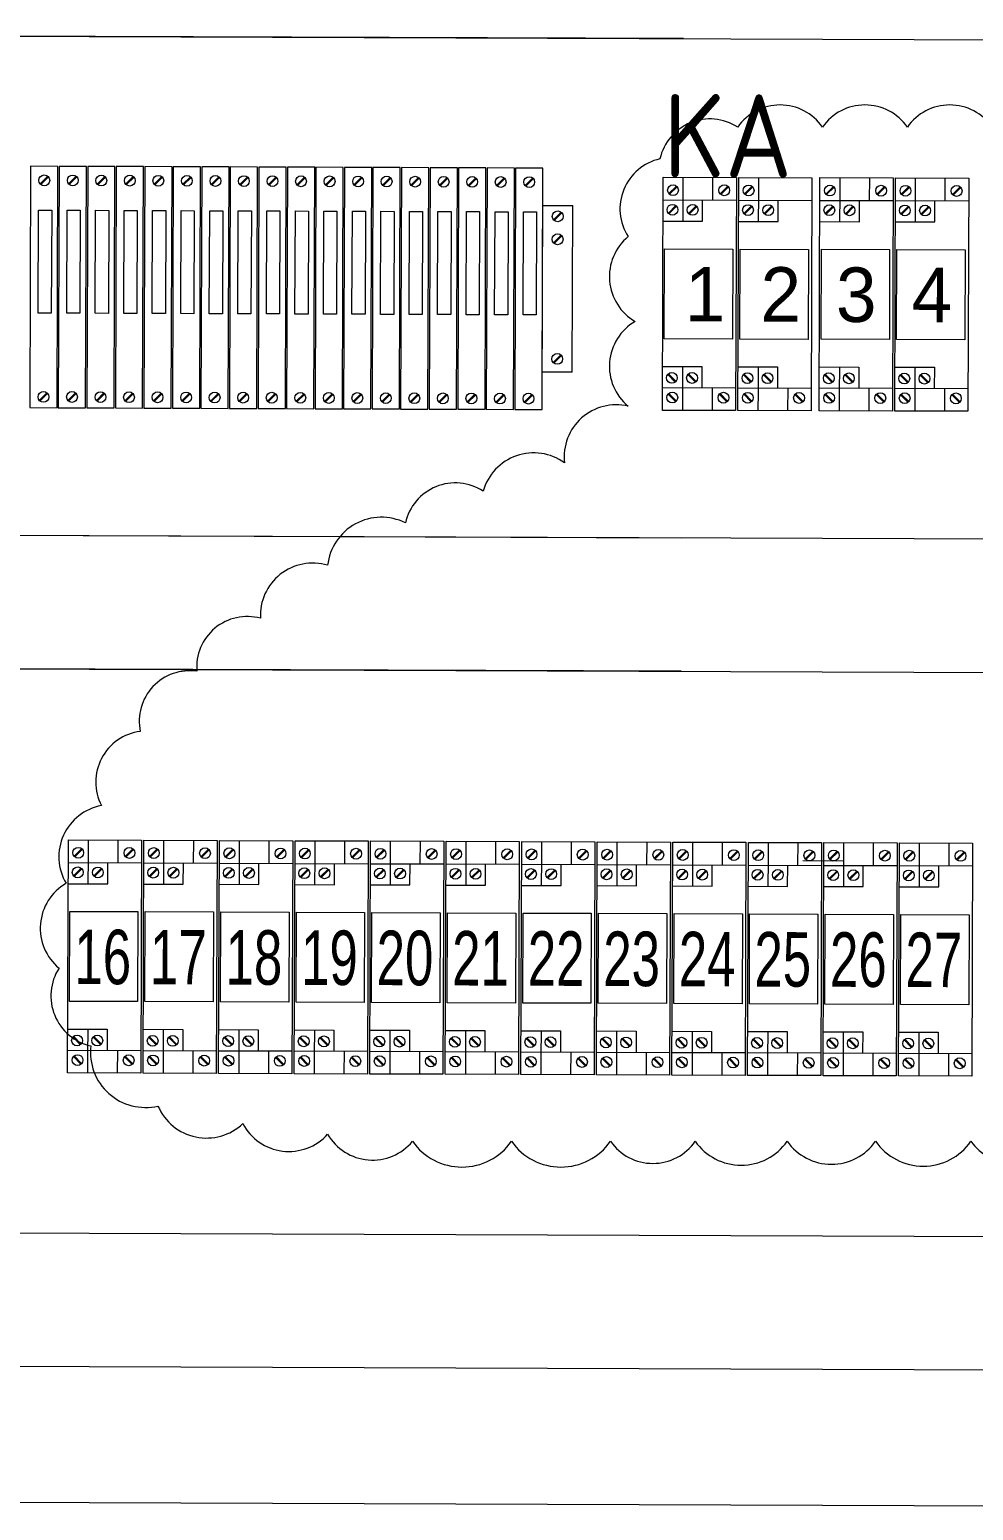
# Model space of a CAD drawing. Header units: millimetres. Extents: x 32721 to 103787, y 57624 to 127312.
# Drawn here: x 38092.8 to 38236.2, y 65146.8 to 65371.6 of the extents above; entities that cross this region are included whole.
import ezdxf

# ---------------------------------------------------------------- set-up
doc = ezdxf.new("R2010")
doc.units = ezdxf.units.MM
doc.header["$LTSCALE"] = 10
doc.layers.add('1轮廓实线层', color=7, linetype='Continuous', lineweight=18)
doc.layers.add('6文字层', color=3, linetype='Continuous', lineweight=18)
doc.styles.get("Standard").update_dxf_attribs({"font": 'isocp.shx', "width": 0.707, "bigfont": 'hztxt.shx'})
doc.styles.add('样式 1', font='SIMYOU.TTF', dxfattribs={"width": 0.75})

msp = doc.modelspace()

# ---------------------------------------------------------------- linework, layer by layer
at = {"layer": '1轮廓实线层'}
for p, q in [((38192.15, 65370.2), (37816.41, 65371.55)), ((37816.41, 65371.55), (38394.82, 65369.46)), ((38191.87, 65294.38), (37816.13, 65295.74)), ((38394.54, 65293.65), (37816.13, 65295.74)), ((38191.8, 65274.17), (37816.06, 65275.52)), ((37816.06, 65275.52), (38394.47, 65273.44)), ((38394.16, 65187.75), (37815.75, 65189.84)), ((38413.8, 65167.47), (37795.97, 65169.7)), ((37771.24, 65149.2), (38438.38, 65146.79))]:
    msp.add_line(p, q, dxfattribs=at)
at = {"layer": '1轮廓实线层', "lineweight": 13}
for p, q in [((38093, 65350.81), (38092.87, 65314.17)), ((38097.15, 65350.79), (38093, 65350.81)), ((38097.02, 65314.15), (38097.15, 65350.79)), ((38097.33, 65350.79), (38097.2, 65314.15)), ((38101.48, 65350.78), (38097.33, 65350.79)), ((38101.35, 65314.14), (38101.48, 65350.78)), ((38101.67, 65350.78), (38101.53, 65314.14)), ((38105.81, 65350.76), (38101.67, 65350.78)), ((38105.68, 65314.12), (38105.81, 65350.76)), ((38106, 65350.76), (38105.87, 65314.12)), ((38110.14, 65350.75), (38106, 65350.76)), ((38110.01, 65314.11), (38110.14, 65350.75)), ((38110.33, 65350.75), (38110.2, 65314.11)), ((38114.47, 65350.73), (38110.33, 65350.75)), ((38114.34, 65314.09), (38114.47, 65350.73)), ((38114.66, 65350.73), (38114.53, 65314.09)), ((38118.81, 65350.72), (38114.66, 65350.73)), ((38118.67, 65314.07), (38118.81, 65350.72)), ((38118.99, 65350.72), (38118.86, 65314.07)), ((38123.14, 65350.7), (38118.99, 65350.72)), ((38123, 65314.06), (38123.14, 65350.7)), ((38123.32, 65350.7), (38123.19, 65314.06)), ((38127.47, 65350.69), (38123.32, 65350.7)), ((38127.34, 65314.04), (38127.47, 65350.69)), ((38127.67, 65350.68), (38127.54, 65314.04)), ((38131.81, 65350.67), (38127.67, 65350.68)), ((38131.68, 65314.03), (38131.81, 65350.67)), ((38132, 65350.67), (38131.87, 65314.03)), ((38136.14, 65350.65), (38132, 65350.67)), ((38136.01, 65314.01), (38136.14, 65350.65)), ((38136.33, 65350.65), (38136.2, 65314.01)), ((38140.48, 65350.64), (38136.33, 65350.65)), ((38140.34, 65314), (38140.48, 65350.64)), ((38140.66, 65350.64), (38140.53, 65314)), ((38144.81, 65350.62), (38140.66, 65350.64)), ((38144.67, 65313.98), (38144.81, 65350.62)), ((38144.99, 65350.62), (38144.86, 65313.98)), ((38149.14, 65350.61), (38144.99, 65350.62)), ((38149.01, 65313.97), (38149.14, 65350.61)), ((38149.33, 65350.61), (38149.19, 65313.96)), ((38153.47, 65350.59), (38149.33, 65350.61)), ((38153.34, 65313.95), (38153.47, 65350.59)), ((38153.66, 65350.59), (38153.53, 65313.95)), ((38157.8, 65350.58), (38153.66, 65350.59)), ((38157.67, 65313.93), (38157.8, 65350.58)), ((38157.99, 65350.58), (38157.86, 65313.93)), ((38162.13, 65350.56), (38157.99, 65350.58)), ((38162, 65313.92), (38162.13, 65350.56)), ((38162.32, 65350.56), (38162.19, 65313.92)), ((38166.46, 65350.54), (38162.32, 65350.56)), ((38166.33, 65313.9), (38166.46, 65350.54)), ((38166.65, 65350.54), (38166.52, 65313.9)), ((38170.8, 65350.53), (38166.65, 65350.54)), ((38170.66, 65313.89), (38170.8, 65350.53)), ((38094.43, 65348.15), (38095.6, 65349.3)), ((38094.54, 65348.04), (38095.7, 65349.2)), ((38098.77, 65348.13), (38099.93, 65349.29)), ((38098.87, 65348.03), (38100.03, 65349.19)), ((38103.1, 65348.11), (38104.26, 65349.27)), ((38103.2, 65348.01), (38104.36, 65349.17)), ((38107.43, 65348.1), (38108.59, 65349.26)), ((38107.53, 65348), (38108.7, 65349.15)), ((38111.76, 65348.08), (38112.93, 65349.24)), ((38111.86, 65347.98), (38113.03, 65349.14)), ((38116.09, 65348.07), (38117.26, 65349.22)), ((38116.19, 65347.97), (38117.36, 65349.12)), ((38120.42, 65348.05), (38121.59, 65349.21)), ((38120.53, 65347.95), (38121.69, 65349.11)), ((38124.76, 65348.04), (38125.92, 65349.19)), ((38124.86, 65347.93), (38126.02, 65349.09)), ((38129.1, 65348.02), (38130.26, 65349.18)), ((38129.2, 65347.92), (38130.37, 65349.08)), ((38133.43, 65348), (38134.6, 65349.16)), ((38133.53, 65347.9), (38134.7, 65349.06)), ((38137.76, 65347.99), (38138.93, 65349.15)), ((38137.86, 65347.89), (38139.03, 65349.04)), ((38142.09, 65347.97), (38143.26, 65349.13)), ((38142.2, 65347.87), (38143.36, 65349.03)), ((38146.43, 65347.96), (38147.59, 65349.12)), ((38146.53, 65347.86), (38147.69, 65349.01)), ((38150.76, 65347.94), (38151.92, 65349.1)), ((38150.86, 65347.84), (38152.02, 65349)), ((38155.09, 65347.93), (38156.25, 65349.08)), ((38155.19, 65347.82), (38156.36, 65348.98)), ((38159.42, 65347.91), (38160.59, 65349.07)), ((38159.52, 65347.81), (38160.69, 65348.97)), ((38163.75, 65347.9), (38164.92, 65349.05)), ((38163.85, 65347.79), (38165.02, 65348.95)), ((38168.08, 65347.88), (38169.25, 65349.04)), ((38168.18, 65347.78), (38169.35, 65348.93)), ((38188.93, 65313.76), (38189.05, 65349.14)), ((38189.05, 65349.14), (38200.17, 65349.1)), ((38189.92, 65346.66), (38191.09, 65347.81)), ((38190.02, 65346.55), (38191.19, 65347.71)), ((38192.09, 65346.26), (38192.1, 65349.13)), ((38196.6, 65345.66), (38196.61, 65349.11)), ((38197.69, 65346.63), (38198.86, 65347.79)), ((38197.8, 65346.53), (38198.96, 65347.68)), ((38200.17, 65349.1), (38200.05, 65313.72)), ((38200.4, 65313.72), (38200.53, 65349.1)), ((38200.53, 65349.1), (38211.65, 65349.06)), ((38201.39, 65346.62), (38202.56, 65347.77)), ((38201.5, 65346.51), (38202.66, 65347.67)), ((38203.57, 65346.21), (38203.58, 65349.09)), ((38211.65, 65349.06), (38211.52, 65313.68)), ((38212.74, 65313.7), (38212.87, 65349.08)), ((38212.87, 65349.08), (38223.99, 65349.04)), ((38213.74, 65346.6), (38214.91, 65347.76)), ((38213.84, 65346.5), (38215.01, 65347.65)), ((38215.91, 65346.2), (38215.92, 65349.07)), ((38220.41, 65345.6), (38220.43, 65349.06)), ((38221.51, 65346.57), (38222.68, 65347.73)), ((38221.61, 65346.47), (38222.78, 65347.63)), ((38223.99, 65349.04), (38223.86, 65313.66)), ((38224.22, 65313.66), (38224.35, 65349.04)), ((38224.35, 65349.04), (38235.46, 65349)), ((38225.21, 65346.56), (38226.38, 65347.72)), ((38225.31, 65346.46), (38226.48, 65347.61)), ((38227.38, 65346.16), (38227.39, 65349.03)), ((38231.89, 65345.56), (38231.9, 65349.01)), ((38232.99, 65346.53), (38234.15, 65347.69)), ((38233.09, 65346.43), (38234.25, 65347.58)), ((38235.46, 65349), (38235.34, 65313.62)), ((38189.04, 65345.69), (38200.16, 65345.65)), ((38192.08, 65342.47), (38192.09, 65346.26)), ((38195.03, 65342.46), (38195.04, 65345.66)), ((38200.51, 65345.64), (38211.63, 65345.6)), ((38203.55, 65342.43), (38203.57, 65346.21)), ((38206.5, 65342.42), (38206.52, 65345.62)), ((38212.86, 65345.63), (38223.98, 65345.59)), ((38215.9, 65342.41), (38215.91, 65346.2)), ((38218.85, 65342.4), (38218.86, 65345.61)), ((38224.33, 65345.59), (38235.45, 65345.55)), ((38227.37, 65342.37), (38227.38, 65346.16)), ((38230.32, 65342.36), (38230.33, 65345.56)), ((38170.68, 65319.57), (38170.78, 65344.84)), ((38170.78, 65344.84), (38175.32, 65344.83)), ((38172.41, 65342.68), (38173.58, 65343.84)), ((38172.51, 65342.58), (38173.68, 65343.74)), ((38175.23, 65319.56), (38175.32, 65344.83)), ((38189.84, 65343.67), (38191, 65344.83)), ((38189.94, 65343.57), (38191.1, 65344.73)), ((38192.9, 65343.66), (38194.07, 65344.82)), ((38193, 65343.56), (38194.17, 65344.72)), ((38201.31, 65343.63), (38202.47, 65344.79)), ((38201.41, 65343.53), (38202.58, 65344.69)), ((38204.37, 65343.62), (38205.54, 65344.78)), ((38204.47, 65343.52), (38205.64, 65344.68)), ((38213.65, 65343.62), (38214.82, 65344.77)), ((38213.76, 65343.51), (38214.92, 65344.67)), ((38216.72, 65343.61), (38217.88, 65344.76)), ((38216.82, 65343.5), (38217.98, 65344.66)), ((38225.13, 65343.58), (38226.29, 65344.73)), ((38225.23, 65343.47), (38226.39, 65344.63)), ((38228.19, 65343.56), (38229.36, 65344.72)), ((38228.29, 65343.46), (38229.46, 65344.62)), ((38189.03, 65342.48), (38195.03, 65342.46)), ((38200.5, 65342.44), (38206.5, 65342.42)), ((38212.85, 65342.42), (38218.85, 65342.4)), ((38224.32, 65342.38), (38230.32, 65342.36)), ((38172.4, 65339.21), (38173.56, 65340.36)), ((38172.5, 65339.1), (38173.67, 65340.26)), ((38172.33, 65321.04), (38173.5, 65322.2)), ((38172.43, 65320.94), (38173.6, 65322.09)), ((38188.95, 65320.42), (38194.95, 65320.4)), ((38192, 65320.41), (38191.99, 65316.63)), ((38194.95, 65320.4), (38194.94, 65317.19)), ((38200.42, 65320.38), (38206.42, 65320.36)), ((38203.47, 65320.37), (38203.46, 65316.58)), ((38206.42, 65320.36), (38206.41, 65317.15)), ((38212.77, 65320.37), (38218.77, 65320.34)), ((38215.82, 65320.35), (38215.8, 65316.57)), ((38218.77, 65320.34), (38218.76, 65317.14)), ((38224.24, 65320.32), (38230.24, 65320.3)), ((38227.29, 65320.31), (38227.28, 65316.53)), ((38230.24, 65320.3), (38230.23, 65317.1)), ((38175.23, 65319.56), (38170.68, 65319.57)), ((38189.75, 65319.22), (38190.9, 65318.06)), ((38189.85, 65319.32), (38191.01, 65318.16)), ((38192.81, 65319.21), (38193.97, 65318.05)), ((38192.91, 65319.31), (38194.07, 65318.15)), ((38201.22, 65319.18), (38202.38, 65318.01)), ((38201.32, 65319.28), (38202.48, 65318.12)), ((38204.28, 65319.17), (38205.44, 65318)), ((38204.39, 65319.27), (38205.54, 65318.11)), ((38213.57, 65319.16), (38214.72, 65318)), ((38213.67, 65319.27), (38214.83, 65318.1)), ((38216.63, 65319.15), (38217.79, 65317.99)), ((38216.73, 65319.25), (38217.89, 65318.09)), ((38225.04, 65319.12), (38226.2, 65317.96)), ((38225.14, 65319.22), (38226.3, 65318.06)), ((38228.1, 65319.11), (38229.26, 65317.95)), ((38228.2, 65319.21), (38229.36, 65318.05)), ((38094.32, 65315.27), (38095.48, 65316.43)), ((38094.42, 65315.17), (38095.58, 65316.33)), ((38098.65, 65315.26), (38099.81, 65316.41)), ((38098.75, 65315.16), (38099.91, 65316.31)), ((38102.98, 65315.24), (38104.14, 65316.4)), ((38103.08, 65315.14), (38104.25, 65316.3)), ((38107.31, 65315.23), (38108.48, 65316.38)), ((38107.41, 65315.12), (38108.58, 65316.28)), ((38111.64, 65315.21), (38112.81, 65316.37)), ((38111.74, 65315.11), (38112.91, 65316.27)), ((38115.97, 65315.2), (38117.14, 65316.35)), ((38116.08, 65315.09), (38117.24, 65316.25)), ((38120.31, 65315.18), (38121.47, 65316.34)), ((38120.41, 65315.08), (38121.57, 65316.23)), ((38124.64, 65315.16), (38125.8, 65316.32)), ((38124.74, 65315.06), (38125.9, 65316.22)), ((38128.98, 65315.15), (38130.15, 65316.31)), ((38129.08, 65315.05), (38130.25, 65316.2)), ((38133.31, 65315.13), (38134.48, 65316.29)), ((38133.41, 65315.03), (38134.58, 65316.19)), ((38137.64, 65315.12), (38138.81, 65316.27)), ((38137.74, 65315.01), (38138.91, 65316.17)), ((38141.97, 65315.1), (38143.14, 65316.26)), ((38142.08, 65315), (38143.24, 65316.16)), ((38146.31, 65315.09), (38147.47, 65316.24)), ((38146.41, 65314.98), (38147.57, 65316.14)), ((38150.64, 65315.07), (38151.8, 65316.23)), ((38150.74, 65314.97), (38151.91, 65316.13)), ((38154.97, 65315.05), (38156.14, 65316.21)), ((38155.07, 65314.95), (38156.24, 65316.11)), ((38159.3, 65315.04), (38160.47, 65316.2)), ((38159.4, 65314.94), (38160.57, 65316.09)), ((38163.63, 65315.02), (38164.8, 65316.18)), ((38163.73, 65314.92), (38164.9, 65316.08)), ((38167.96, 65315.01), (38169.13, 65316.16)), ((38168.07, 65314.91), (38169.23, 65316.06)), ((38188.94, 65317.22), (38200.06, 65317.18)), ((38189.81, 65316.24), (38190.97, 65315.07)), ((38189.91, 65316.34), (38191.07, 65315.17)), ((38191.99, 65316.63), (38191.98, 65313.75)), ((38196.49, 65317.19), (38196.48, 65313.73)), ((38197.58, 65316.21), (38198.74, 65315.05)), ((38197.69, 65316.31), (38198.84, 65315.15)), ((38200.41, 65317.18), (38211.53, 65317.14)), ((38201.28, 65316.2), (38202.44, 65315.03)), ((38201.39, 65316.3), (38202.54, 65315.13)), ((38203.46, 65316.58), (38203.45, 65313.71)), ((38207.97, 65317.15), (38207.95, 65313.69)), ((38209.06, 65316.17), (38210.22, 65315)), ((38209.16, 65316.27), (38210.32, 65315.11)), ((38212.76, 65317.16), (38223.88, 65317.12)), ((38213.63, 65316.18), (38214.79, 65315.02)), ((38213.73, 65316.28), (38214.89, 65315.12)), ((38215.8, 65316.57), (38215.79, 65313.69)), ((38220.31, 65317.13), (38220.3, 65313.68)), ((38221.4, 65316.15), (38222.56, 65314.99)), ((38221.51, 65316.25), (38222.66, 65315.09)), ((38224.23, 65317.12), (38235.35, 65317.08)), ((38225.1, 65316.14), (38226.26, 65314.97)), ((38225.2, 65316.24), (38226.36, 65315.08)), ((38227.28, 65316.53), (38227.27, 65313.65)), ((38231.78, 65317.09), (38231.77, 65313.64)), ((38232.88, 65316.11), (38234.03, 65314.95)), ((38232.98, 65316.21), (38234.14, 65315.05)), ((38092.87, 65314.17), (38097.02, 65314.15)), ((38097.2, 65314.15), (38101.35, 65314.14)), ((38101.53, 65314.14), (38105.68, 65314.12)), ((38105.87, 65314.12), (38110.01, 65314.11)), ((38110.2, 65314.11), (38114.34, 65314.09)), ((38114.53, 65314.09), (38118.67, 65314.07)), ((38118.86, 65314.07), (38123, 65314.06)), ((38123.19, 65314.06), (38127.34, 65314.04)), ((38127.54, 65314.04), (38131.68, 65314.03)), ((38131.87, 65314.03), (38136.01, 65314.01)), ((38136.2, 65314.01), (38140.34, 65314)), ((38140.53, 65314), (38144.67, 65313.98)), ((38144.86, 65313.98), (38149.01, 65313.97)), ((38149.19, 65313.96), (38153.34, 65313.95)), ((38153.53, 65313.95), (38157.67, 65313.93)), ((38157.86, 65313.93), (38162, 65313.92)), ((38162.19, 65313.92), (38166.33, 65313.9)), ((38166.52, 65313.9), (38170.66, 65313.89)), ((38200.05, 65313.72), (38188.93, 65313.76)), ((38211.52, 65313.68), (38200.4, 65313.72)), ((38223.86, 65313.66), (38212.74, 65313.7)), ((38235.34, 65313.62), (38224.22, 65313.66)), ((38098.6, 65213.19), (38098.73, 65248.57)), ((38098.73, 65248.57), (38109.85, 65248.53)), ((38101.77, 65245.68), (38101.78, 65248.56)), ((38106.27, 65245.09), (38106.28, 65248.54)), ((38109.85, 65248.53), (38109.72, 65213.15)), ((38110.08, 65213.15), (38110.2, 65248.53)), ((38110.2, 65248.53), (38121.32, 65248.49)), ((38113.24, 65245.64), (38113.25, 65248.51)), ((38117.75, 65245.04), (38117.76, 65248.5)), ((38121.32, 65248.49), (38121.19, 65213.11)), ((38121.55, 65213.11), (38121.68, 65248.48)), ((38121.68, 65248.48), (38132.8, 65248.44)), ((38124.72, 65245.6), (38124.73, 65248.47)), ((38129.22, 65245), (38129.23, 65248.46)), ((38132.8, 65248.44), (38132.67, 65213.07)), ((38133.02, 65213.06), (38133.15, 65248.44)), ((38133.15, 65248.44), (38144.27, 65248.4)), ((38136.19, 65245.56), (38136.2, 65248.43)), ((38140.69, 65244.96), (38140.7, 65248.42)), ((38144.27, 65248.4), (38144.14, 65213.02)), ((38144.49, 65213.02), (38144.62, 65248.4)), ((38144.62, 65248.4), (38155.74, 65248.36)), ((38147.66, 65245.52), (38147.67, 65248.39)), ((38152.16, 65244.92), (38152.18, 65248.37)), ((38155.74, 65248.36), (38155.61, 65212.98)), ((38155.97, 65212.98), (38156.1, 65248.36)), ((38156.1, 65248.36), (38167.21, 65248.32)), ((38159.13, 65245.47), (38159.14, 65248.35)), ((38163.64, 65244.88), (38163.65, 65248.33)), ((38167.21, 65248.32), (38167.09, 65212.94)), ((38167.44, 65212.94), (38167.57, 65248.32)), ((38167.57, 65248.32), (38178.69, 65248.28)), ((38170.61, 65245.43), (38170.62, 65248.31)), ((38099.6, 65246.08), (38100.76, 65247.24)), ((38099.7, 65245.98), (38100.86, 65247.14)), ((38107.37, 65246.06), (38108.54, 65247.21)), ((38107.47, 65245.95), (38108.64, 65247.11)), ((38111.07, 65246.04), (38112.24, 65247.2)), ((38111.17, 65245.94), (38112.34, 65247.1)), ((38118.84, 65246.01), (38120.01, 65247.17)), ((38118.95, 65245.91), (38120.11, 65247.07)), ((38122.54, 65246), (38123.71, 65247.16)), ((38122.64, 65245.9), (38123.81, 65247.06)), ((38130.32, 65245.97), (38131.48, 65247.13)), ((38130.42, 65245.87), (38131.58, 65247.03)), ((38134.02, 65245.96), (38135.18, 65247.12)), ((38134.12, 65245.86), (38135.28, 65247.01)), ((38141.79, 65245.93), (38142.96, 65247.09)), ((38141.89, 65245.83), (38143.06, 65246.99)), ((38145.49, 65245.92), (38146.66, 65247.08)), ((38145.59, 65245.82), (38146.76, 65246.97)), ((38153.26, 65245.89), (38154.43, 65247.05)), ((38153.36, 65245.79), (38154.53, 65246.95)), ((38156.96, 65245.88), (38158.13, 65247.03)), ((38157.06, 65245.77), (38158.23, 65246.93)), ((38164.74, 65245.85), (38165.9, 65247.01)), ((38164.84, 65245.75), (38166, 65246.9)), ((38168.44, 65245.84), (38169.6, 65246.99)), ((38168.54, 65245.73), (38169.7, 65246.89)), ((38175.11, 65244.84), (38175.12, 65248.29)), ((38176.21, 65245.81), (38177.37, 65246.96)), ((38176.31, 65245.7), (38177.48, 65246.86)), ((38178.69, 65248.28), (38178.56, 65212.9)), ((38178.91, 65212.9), (38179.04, 65248.28)), ((38179.04, 65248.28), (38190.16, 65248.24)), ((38179.91, 65245.79), (38181.07, 65246.95)), ((38180.01, 65245.69), (38181.18, 65246.85)), ((38182.08, 65245.39), (38182.09, 65248.27)), ((38186.58, 65244.8), (38186.6, 65248.25)), ((38187.68, 65245.77), (38188.85, 65246.92)), ((38187.78, 65245.66), (38188.95, 65246.82)), ((38190.16, 65248.24), (38190.03, 65212.86)), ((38190.39, 65212.86), (38190.51, 65248.24)), ((38190.51, 65248.24), (38201.63, 65248.2)), ((38191.38, 65245.75), (38192.55, 65246.91)), ((38191.48, 65245.65), (38192.65, 65246.81)), ((38193.55, 65245.35), (38193.56, 65248.22)), ((38198.06, 65244.75), (38198.07, 65248.21)), ((38199.16, 65245.72), (38200.32, 65246.88)), ((38199.26, 65245.62), (38200.42, 65246.78)), ((38201.63, 65248.2), (38201.51, 65212.82)), ((38201.86, 65212.82), (38201.99, 65248.19)), ((38201.99, 65248.19), (38213.11, 65248.15)), ((38202.85, 65245.71), (38204.02, 65246.87)), ((38202.96, 65245.61), (38204.12, 65246.77)), ((38205.03, 65245.31), (38205.04, 65248.18)), ((38209.53, 65244.71), (38209.54, 65248.17)), ((38210.63, 65245.68), (38211.79, 65246.84)), ((38210.73, 65245.58), (38211.9, 65246.74)), ((38213.11, 65248.15), (38212.98, 65212.78)), ((38213.33, 65212.77), (38213.46, 65248.15)), ((38213.46, 65248.15), (38224.58, 65248.11)), ((38214.33, 65245.67), (38215.49, 65246.83)), ((38214.43, 65245.57), (38215.59, 65246.72)), ((38216.5, 65245.27), (38216.51, 65248.14)), ((38221, 65244.67), (38221.02, 65248.13)), ((38222.1, 65245.64), (38223.27, 65246.8)), ((38222.2, 65245.54), (38223.37, 65246.7)), ((38224.58, 65248.11), (38224.45, 65212.73)), ((38224.81, 65212.73), (38224.93, 65248.11)), ((38224.93, 65248.11), (38236.05, 65248.07)), ((38225.8, 65245.63), (38226.97, 65246.79)), ((38225.9, 65245.53), (38227.07, 65246.68)), ((38227.97, 65245.23), (38227.98, 65248.1)), ((38232.48, 65244.63), (38232.49, 65248.08)), ((38233.57, 65245.6), (38234.74, 65246.76)), ((38233.68, 65245.5), (38234.84, 65246.66)), ((38236.05, 65248.07), (38235.92, 65212.69)), ((38098.72, 65245.11), (38109.84, 65245.07)), ((38099.51, 65243.1), (38100.68, 65244.26)), ((38099.61, 65243), (38100.78, 65244.16)), ((38101.76, 65241.89), (38101.77, 65245.68)), ((38102.58, 65243.09), (38103.74, 65244.25)), ((38102.68, 65242.99), (38103.84, 65244.15)), ((38104.71, 65241.88), (38104.72, 65245.09)), ((38110.19, 65245.07), (38121.31, 65245.03)), ((38110.99, 65243.06), (38112.15, 65244.22)), ((38111.09, 65242.96), (38112.25, 65244.12)), ((38113.23, 65241.85), (38113.24, 65245.64)), ((38114.05, 65243.05), (38115.21, 65244.21)), ((38114.15, 65242.95), (38115.32, 65244.1)), ((38116.18, 65241.84), (38116.19, 65245.05)), ((38121.66, 65245.03), (38132.78, 65244.99)), ((38122.46, 65243.02), (38123.62, 65244.18)), ((38122.56, 65242.92), (38123.73, 65244.07)), ((38124.7, 65241.81), (38124.72, 65245.6)), ((38125.52, 65243.01), (38126.69, 65244.16)), ((38125.62, 65242.91), (38126.79, 65244.06)), ((38127.65, 65241.8), (38127.66, 65245.01)), ((38133.14, 65244.99), (38144.26, 65244.95)), ((38133.93, 65242.98), (38135.1, 65244.13)), ((38134.03, 65242.87), (38135.2, 65244.03)), ((38136.17, 65241.77), (38136.19, 65245.56)), ((38136.99, 65242.97), (38138.16, 65244.12)), ((38137.1, 65242.86), (38138.26, 65244.02)), ((38139.13, 65241.76), (38139.14, 65244.97)), ((38144.61, 65244.95), (38155.73, 65244.91)), ((38145.4, 65242.94), (38146.57, 65244.09)), ((38145.51, 65242.83), (38146.67, 65243.99)), ((38147.65, 65241.73), (38147.66, 65245.52)), ((38148.47, 65242.92), (38149.63, 65244.08)), ((38148.57, 65242.82), (38149.73, 65243.98)), ((38150.6, 65241.72), (38150.61, 65244.93)), ((38156.08, 65244.91), (38167.2, 65244.87)), ((38156.88, 65242.89), (38158.04, 65244.05)), ((38156.98, 65242.79), (38158.14, 65243.95)), ((38159.12, 65241.69), (38159.13, 65245.47)), ((38159.94, 65242.88), (38161.11, 65244.04)), ((38160.04, 65242.78), (38161.21, 65243.94)), ((38162.07, 65241.68), (38162.08, 65244.88)), ((38167.56, 65244.86), (38178.68, 65244.82)), ((38168.35, 65242.85), (38169.52, 65244.01)), ((38168.45, 65242.75), (38169.62, 65243.91)), ((38170.59, 65241.65), (38170.61, 65245.43)), ((38171.41, 65242.84), (38172.58, 65244)), ((38171.52, 65242.74), (38172.68, 65243.9)), ((38173.55, 65241.64), (38173.56, 65244.84)), ((38179.03, 65244.82), (38190.15, 65244.78)), ((38179.82, 65242.81), (38180.99, 65243.97)), ((38179.92, 65242.71), (38181.09, 65243.87)), ((38182.07, 65241.6), (38182.08, 65245.39)), ((38182.89, 65242.8), (38184.05, 65243.96)), ((38182.99, 65242.7), (38184.15, 65243.86)), ((38185.02, 65241.59), (38185.03, 65244.8)), ((38190.5, 65244.78), (38201.62, 65244.74)), ((38191.3, 65242.77), (38192.46, 65243.93)), ((38191.4, 65242.67), (38192.56, 65243.83)), ((38193.54, 65241.56), (38193.55, 65245.35)), ((38194.36, 65242.76), (38195.53, 65243.92)), ((38194.46, 65242.66), (38195.63, 65243.81)), ((38196.49, 65241.55), (38196.5, 65244.76)), ((38201.98, 65244.74), (38213.09, 65244.7)), ((38202.77, 65242.73), (38203.94, 65243.89)), ((38205.01, 65241.52), (38205.03, 65245.31)), ((38205.83, 65242.72), (38207, 65243.87)), ((38207.96, 65241.51), (38207.98, 65244.72)), ((38214.82, 65245.35), (38210.27, 65245.36)), ((38215.44, 65245.35), (38210.9, 65245.36)), ((38216.48, 65245.34), (38211.93, 65245.36)), ((38213.45, 65244.7), (38224.57, 65244.66)), ((38214.24, 65242.69), (38215.41, 65243.84)), ((38216.49, 65241.48), (38216.5, 65245.27)), ((38217.31, 65242.68), (38218.47, 65243.83)), ((38219.44, 65241.47), (38219.45, 65244.68)), ((38224.92, 65244.66), (38236.04, 65244.62)), ((38225.72, 65242.65), (38226.88, 65243.8)), ((38227.96, 65241.44), (38227.97, 65245.23)), ((38230.91, 65241.43), (38230.92, 65244.64)), ((38098.71, 65241.91), (38104.71, 65241.88)), ((38110.18, 65241.86), (38116.18, 65241.84)), ((38121.65, 65241.82), (38127.65, 65241.8)), ((38133.13, 65241.78), (38139.13, 65241.76)), ((38144.6, 65241.74), (38150.6, 65241.72)), ((38156.07, 65241.7), (38162.07, 65241.68)), ((38167.54, 65241.66), (38173.55, 65241.64)), ((38179.02, 65241.62), (38185.02, 65241.59)), ((38190.49, 65241.57), (38196.49, 65241.55)), ((38202.87, 65242.63), (38204.04, 65243.78)), ((38205.93, 65242.62), (38207.1, 65243.77)), ((38214.34, 65242.59), (38215.51, 65243.74)), ((38217.41, 65242.57), (38218.57, 65243.73)), ((38225.82, 65242.54), (38226.98, 65243.7)), ((38228.78, 65242.63), (38229.94, 65243.79)), ((38228.88, 65242.53), (38230.05, 65243.69)), ((38201.96, 65241.53), (38207.96, 65241.51)), ((38213.44, 65241.49), (38219.44, 65241.47)), ((38224.91, 65241.45), (38230.91, 65241.43)), ((38098.63, 65219.85), (38104.63, 65219.83)), ((38101.68, 65219.84), (38101.66, 65216.05)), ((38104.63, 65219.83), (38104.62, 65216.62)), ((38110.1, 65219.81), (38116.1, 65219.79)), ((38113.15, 65219.8), (38113.14, 65216.01)), ((38116.1, 65219.79), (38116.09, 65216.58)), ((38121.57, 65219.77), (38127.57, 65219.75)), ((38124.62, 65219.76), (38124.61, 65215.97)), ((38127.57, 65219.75), (38127.56, 65216.54)), ((38133.05, 65219.73), (38139.05, 65219.7)), ((38136.1, 65219.72), (38136.08, 65215.93)), ((38139.05, 65219.7), (38139.04, 65216.5)), ((38144.52, 65219.68), (38150.52, 65219.66)), ((38147.57, 65219.67), (38147.55, 65215.89)), ((38150.52, 65219.66), (38150.51, 65216.46)), ((38155.99, 65219.64), (38161.99, 65219.62)), ((38159.04, 65219.63), (38159.03, 65215.84)), ((38161.99, 65219.62), (38161.98, 65216.41)), ((38167.46, 65219.6), (38173.47, 65219.58)), ((38170.51, 65219.59), (38170.5, 65215.8)), ((38173.47, 65219.58), (38173.45, 65216.37)), ((38178.94, 65219.56), (38184.94, 65219.54)), ((38181.99, 65219.55), (38181.97, 65215.76)), ((38184.94, 65219.54), (38184.93, 65216.33)), ((38190.41, 65219.52), (38196.41, 65219.5)), ((38193.46, 65219.51), (38193.45, 65215.72)), ((38196.41, 65219.5), (38196.4, 65216.29)), ((38201.88, 65219.48), (38207.88, 65219.46)), ((38204.93, 65219.47), (38204.92, 65215.68)), ((38207.88, 65219.46), (38207.87, 65216.25)), ((38213.36, 65219.44), (38219.36, 65219.41)), ((38216.41, 65219.43), (38216.39, 65215.64)), ((38219.36, 65219.41), (38219.35, 65216.21)), ((38224.83, 65219.39), (38230.83, 65219.37)), ((38227.88, 65219.38), (38227.87, 65215.6)), ((38230.83, 65219.37), (38230.82, 65216.17)), ((38099.42, 65218.65), (38100.58, 65217.48)), ((38099.53, 65218.75), (38100.68, 65217.58)), ((38102.49, 65218.64), (38103.64, 65217.47)), ((38102.59, 65218.74), (38103.75, 65217.57)), ((38110.9, 65218.61), (38112.05, 65217.44)), ((38111, 65218.71), (38112.16, 65217.54)), ((38113.96, 65218.6), (38115.12, 65217.43)), ((38114.06, 65218.7), (38115.22, 65217.53)), ((38122.37, 65218.57), (38123.53, 65217.4)), ((38122.47, 65218.67), (38123.63, 65217.5)), ((38125.43, 65218.55), (38126.59, 65217.39)), ((38125.54, 65218.66), (38126.69, 65217.49)), ((38133.84, 65218.52), (38135, 65217.36)), ((38133.95, 65218.63), (38135.1, 65217.46)), ((38136.91, 65218.51), (38138.06, 65217.35)), ((38137.01, 65218.61), (38138.17, 65217.45)), ((38145.32, 65218.48), (38146.47, 65217.32)), ((38145.42, 65218.58), (38146.58, 65217.42)), ((38148.38, 65218.47), (38149.54, 65217.31)), ((38148.48, 65218.57), (38149.64, 65217.41)), ((38156.79, 65218.44), (38157.95, 65217.28)), ((38156.89, 65218.54), (38158.05, 65217.38)), ((38159.85, 65218.43), (38161.01, 65217.26)), ((38159.95, 65218.53), (38161.11, 65217.37)), ((38168.26, 65218.4), (38169.42, 65217.23)), ((38168.36, 65218.5), (38169.52, 65217.34)), ((38171.33, 65218.39), (38172.48, 65217.22)), ((38171.43, 65218.49), (38172.58, 65217.32)), ((38179.73, 65218.36), (38180.89, 65217.19)), ((38179.84, 65218.46), (38180.99, 65217.29)), ((38182.8, 65218.35), (38183.96, 65217.18)), ((38182.9, 65218.45), (38184.06, 65217.28)), ((38191.21, 65218.32), (38192.37, 65217.15)), ((38191.31, 65218.42), (38192.47, 65217.25)), ((38194.27, 65218.31), (38195.43, 65217.14)), ((38194.37, 65218.41), (38195.53, 65217.24)), ((38202.68, 65218.28), (38203.84, 65217.11)), ((38202.78, 65218.38), (38203.94, 65217.21)), ((38205.74, 65218.26), (38206.9, 65217.1)), ((38205.85, 65218.37), (38207, 65217.2)), ((38214.15, 65218.23), (38215.31, 65217.07)), ((38214.26, 65218.34), (38215.41, 65217.17)), ((38217.22, 65218.22), (38218.37, 65217.06)), ((38217.32, 65218.32), (38218.48, 65217.16)), ((38225.63, 65218.19), (38226.78, 65217.03)), ((38225.73, 65218.29), (38226.89, 65217.13)), ((38228.69, 65218.18), (38229.85, 65217.02)), ((38228.79, 65218.28), (38229.95, 65217.12)), ((38098.62, 65216.64), (38109.73, 65216.6)), ((38099.49, 65215.67), (38100.64, 65214.5)), ((38099.59, 65215.77), (38100.75, 65214.6)), ((38101.66, 65216.05), (38101.65, 65213.18)), ((38106.17, 65216.62), (38106.16, 65213.16)), ((38107.26, 65215.64), (38108.42, 65214.47)), ((38107.36, 65215.74), (38108.52, 65214.57)), ((38110.09, 65216.6), (38121.21, 65216.56)), ((38110.96, 65215.62), (38112.12, 65214.46)), ((38111.06, 65215.73), (38112.22, 65214.56)), ((38113.14, 65216.01), (38113.13, 65213.14)), ((38117.64, 65216.57), (38117.63, 65213.12)), ((38118.73, 65215.6), (38119.89, 65214.43)), ((38118.84, 65215.7), (38119.99, 65214.53)), ((38121.56, 65216.56), (38132.68, 65216.52)), ((38122.43, 65215.58), (38123.59, 65214.42)), ((38122.54, 65215.68), (38123.69, 65214.52)), ((38124.61, 65215.97), (38124.6, 65213.09)), ((38129.12, 65216.53), (38129.1, 65213.08)), ((38130.21, 65215.55), (38131.36, 65214.39)), ((38130.31, 65215.66), (38131.47, 65214.49)), ((38133.03, 65216.52), (38144.15, 65216.48)), ((38133.91, 65215.54), (38135.06, 65214.38)), ((38134.01, 65215.64), (38135.17, 65214.48)), ((38136.08, 65215.93), (38136.07, 65213.05)), ((38140.59, 65216.49), (38140.58, 65213.04)), ((38141.68, 65215.51), (38142.84, 65214.35)), ((38141.78, 65215.61), (38142.94, 65214.45)), ((38144.51, 65216.48), (38155.63, 65216.44)), ((38145.38, 65215.5), (38146.54, 65214.33)), ((38145.48, 65215.6), (38146.64, 65214.44)), ((38147.55, 65215.89), (38147.54, 65213.01)), ((38152.06, 65216.45), (38152.05, 65213)), ((38153.15, 65215.47), (38154.31, 65214.31)), ((38153.26, 65215.57), (38154.41, 65214.41)), ((38155.98, 65216.44), (38167.1, 65216.4)), ((38156.85, 65215.46), (38158.01, 65214.29)), ((38156.95, 65215.56), (38158.11, 65214.39)), ((38159.03, 65215.84), (38159.02, 65212.97)), ((38163.53, 65216.41), (38163.52, 65212.95)), ((38164.63, 65215.43), (38165.78, 65214.26)), ((38164.73, 65215.53), (38165.89, 65214.37)), ((38167.45, 65216.39), (38178.57, 65216.35)), ((38168.33, 65215.42), (38169.48, 65214.25)), ((38168.43, 65215.52), (38169.59, 65214.35)), ((38170.5, 65215.8), (38170.49, 65212.93)), ((38175.01, 65216.37), (38175, 65212.91)), ((38176.1, 65215.39), (38177.26, 65214.22)), ((38176.2, 65215.49), (38177.36, 65214.32)), ((38178.93, 65216.35), (38190.05, 65216.31)), ((38179.8, 65215.38), (38180.96, 65214.21)), ((38179.9, 65215.48), (38181.06, 65214.31)), ((38181.97, 65215.76), (38181.96, 65212.89)), ((38186.48, 65216.33), (38186.47, 65212.87)), ((38187.57, 65215.35), (38188.73, 65214.18)), ((38187.67, 65215.45), (38188.83, 65214.28)), ((38190.4, 65216.31), (38201.52, 65216.27)), ((38191.27, 65215.33), (38192.43, 65214.17)), ((38191.37, 65215.44), (38192.53, 65214.27)), ((38193.45, 65215.72), (38193.44, 65212.85)), ((38197.95, 65216.28), (38197.94, 65212.83)), ((38199.05, 65215.31), (38200.2, 65214.14)), ((38199.15, 65215.41), (38200.3, 65214.24)), ((38201.87, 65216.27), (38212.99, 65216.23)), ((38202.74, 65215.29), (38203.9, 65214.13)), ((38202.85, 65215.39), (38204, 65214.23)), ((38204.92, 65215.68), (38204.91, 65212.8)), ((38209.43, 65216.24), (38209.41, 65212.79)), ((38210.52, 65215.26), (38211.68, 65214.1)), ((38210.62, 65215.37), (38211.78, 65214.2)), ((38213.35, 65216.23), (38224.46, 65216.19)), ((38214.22, 65215.25), (38215.38, 65214.09)), ((38214.32, 65215.35), (38215.48, 65214.19)), ((38216.39, 65215.64), (38216.38, 65212.76)), ((38220.9, 65216.2), (38220.89, 65212.75)), ((38221.99, 65215.22), (38223.15, 65214.06)), ((38222.09, 65215.32), (38223.25, 65214.16)), ((38224.82, 65216.19), (38235.94, 65216.15)), ((38225.69, 65215.21), (38226.85, 65214.04)), ((38225.79, 65215.31), (38226.95, 65214.15)), ((38227.87, 65215.6), (38227.86, 65212.72)), ((38232.37, 65216.16), (38232.36, 65212.71)), ((38233.46, 65215.18), (38234.62, 65214.02)), ((38233.57, 65215.28), (38234.72, 65214.12)), ((38109.72, 65213.15), (38098.6, 65213.19)), ((38121.19, 65213.11), (38110.08, 65213.15)), ((38132.67, 65213.07), (38121.55, 65213.11)), ((38144.14, 65213.02), (38133.02, 65213.06)), ((38155.61, 65212.98), (38144.49, 65213.02)), ((38167.09, 65212.94), (38155.97, 65212.98)), ((38178.56, 65212.9), (38167.44, 65212.94)), ((38190.03, 65212.86), (38178.91, 65212.9)), ((38201.51, 65212.82), (38190.39, 65212.86)), ((38212.98, 65212.78), (38201.86, 65212.82)), ((38224.45, 65212.73), (38213.33, 65212.77)), ((38235.92, 65212.69), (38224.81, 65212.73))]:
    msp.add_line(p, q, dxfattribs=at)
at = {"layer": '1轮廓实线层', "color": 1}
msp.add_lwpolyline([(38239.02, 65356.76, 0.520567), (38226.14, 65356.76, 0.520567), (38213.25, 65356.76, 0.520567), (38200.37, 65356.76, 0.520567), (38188.56, 65351.93, 0.520567), (38183.73, 65340.13, 0.520567), (38184.8, 65327.25, 0.520567), (38183.73, 65314.38, 0.520567), (38174.07, 65305.8, 0.520567), (38161.72, 65301.51, 0.520567), (38149.91, 65296.68, 0.520567), (38138.1, 65290.24, 0.520567), (38127.9, 65282.2, 0.520567), (38118.24, 65274.15, 0.520567), (38109.65, 65265.03, 0.520567), (38103.75, 65253.77, 0.520567), (38098.38, 65241.97, 0.520567), (38097.31, 65229.09, 0.520567), (38102.14, 65217.29, 0.520567), (38112.34, 65208.17, 0.520567), (38125.22, 65205.49, 0.520567), (38138.1, 65203.88, 0.520567), (38150.99, 65202.81, 0.520567), (38166.02, 65202.81, 0.520567), (38181.05, 65202.81, 0.520567), (38193.93, 65202.81, 0.520567), (38207.89, 65202.81, 0.520567), (38221.31, 65202.81, 0.520567), (38235.8, 65202.81, 0.520567), (38248.68, 65202.81, 0.520567)], format="xyb", dxfattribs=at)
at = {"layer": '1轮廓实线层', "lineweight": 13}
for points in [[(38094.2, 65344.16), (38096.2, 65344.15), (38096.14, 65328.51), (38094.15, 65328.52)], [(38098.53, 65344.14), (38100.53, 65344.14), (38100.47, 65328.5), (38098.48, 65328.5)], [(38102.86, 65344.13), (38104.86, 65344.12), (38104.8, 65328.48), (38102.81, 65328.49)], [(38107.2, 65344.11), (38109.19, 65344.11), (38109.13, 65328.46), (38107.14, 65328.47)], [(38111.53, 65344.1), (38113.52, 65344.09), (38113.47, 65328.45), (38111.47, 65328.46)], [(38115.86, 65344.08), (38117.85, 65344.07), (38117.8, 65328.43), (38115.8, 65328.44)], [(38120.19, 65344.07), (38122.18, 65344.06), (38122.13, 65328.42), (38120.13, 65328.43)], [(38124.52, 65344.05), (38126.52, 65344.04), (38126.46, 65328.4), (38124.47, 65328.41)], [(38128.87, 65344.03), (38130.86, 65344.03), (38130.8, 65328.39), (38128.81, 65328.39)], [(38133.2, 65344.02), (38135.19, 65344.01), (38135.13, 65328.37), (38133.14, 65328.38)], [(38137.53, 65344), (38139.52, 65344), (38139.47, 65328.36), (38137.47, 65328.36)], [(38141.86, 65343.99), (38143.85, 65343.98), (38143.8, 65328.34), (38141.8, 65328.35)], [(38146.19, 65343.97), (38148.19, 65343.96), (38148.13, 65328.32), (38146.14, 65328.33)], [(38150.52, 65343.96), (38152.52, 65343.95), (38152.46, 65328.31), (38150.47, 65328.32)], [(38154.86, 65343.94), (38156.85, 65343.93), (38156.79, 65328.29), (38154.8, 65328.3)], [(38159.19, 65343.92), (38161.18, 65343.92), (38161.12, 65328.28), (38159.13, 65328.28)], [(38163.52, 65343.91), (38165.51, 65343.9), (38165.46, 65328.26), (38163.46, 65328.27)], [(38167.85, 65343.89), (38169.84, 65343.89), (38169.79, 65328.25), (38167.79, 65328.25)], [(38189.26, 65338.28), (38199.63, 65338.24), (38199.58, 65324.58), (38189.21, 65324.62)], [(38200.73, 65338.24), (38211.1, 65338.2), (38211.05, 65324.54), (38200.68, 65324.58)], [(38213.08, 65338.22), (38223.45, 65338.18), (38223.4, 65324.53), (38213.03, 65324.56)], [(38224.55, 65338.18), (38234.92, 65338.14), (38234.87, 65324.48), (38224.5, 65324.52)], [(38098.94, 65237.71), (38109.3, 65237.67), (38109.25, 65224.01), (38098.89, 65224.05)], [(38110.41, 65237.67), (38120.78, 65237.63), (38120.73, 65223.97), (38110.36, 65224.01)], [(38121.88, 65237.62), (38132.25, 65237.59), (38132.2, 65223.93), (38121.83, 65223.96)], [(38133.36, 65237.58), (38143.72, 65237.55), (38143.67, 65223.89), (38133.31, 65223.92)], [(38144.83, 65237.54), (38155.2, 65237.5), (38155.15, 65223.84), (38144.78, 65223.88)], [(38156.3, 65237.5), (38166.67, 65237.46), (38166.62, 65223.8), (38156.25, 65223.84)], [(38167.77, 65237.46), (38178.14, 65237.42), (38178.09, 65223.76), (38167.73, 65223.8)], [(38179.25, 65237.42), (38189.61, 65237.38), (38189.57, 65223.72), (38179.2, 65223.76)], [(38190.72, 65237.38), (38201.09, 65237.34), (38201.04, 65223.68), (38190.67, 65223.72)], [(38202.19, 65237.33), (38212.56, 65237.3), (38212.51, 65223.64), (38202.14, 65223.67)], [(38213.67, 65237.29), (38224.03, 65237.26), (38223.98, 65223.6), (38213.62, 65223.63)], [(38225.14, 65237.25), (38235.51, 65237.21), (38235.46, 65223.55), (38225.09, 65223.59)]]:
    msp.add_lwpolyline(points, close=True, dxfattribs=at)
for centre in [(38095.07, 65348.67), (38099.4, 65348.66), (38103.73, 65348.64), (38108.06, 65348.63), (38112.39, 65348.61), (38116.73, 65348.6), (38121.06, 65348.58), (38125.39, 65348.56), (38129.73, 65348.55), (38134.06, 65348.53), (38138.4, 65348.52), (38142.73, 65348.5), (38147.06, 65348.49), (38151.39, 65348.47), (38155.72, 65348.45), (38160.05, 65348.44), (38164.38, 65348.42), (38168.72, 65348.41), (38190.55, 65347.18), (38198.33, 65347.16), (38202.03, 65347.14), (38214.37, 65347.13), (38222.15, 65347.1), (38225.85, 65347.09), (38233.62, 65347.06), (38190.47, 65344.2), (38193.53, 65344.19), (38201.94, 65344.16), (38205.01, 65344.15), (38214.29, 65344.14), (38217.35, 65344.13), (38173.04, 65343.21), (38225.76, 65344.1), (38228.82, 65344.09), (38173.03, 65339.73), (38172.97, 65321.57), (38190.38, 65318.69), (38193.44, 65318.68), (38201.85, 65318.65), (38204.91, 65318.64), (38214.2, 65318.63), (38217.26, 65318.62), (38225.67, 65318.59), (38228.73, 65318.58), (38094.95, 65315.8), (38099.28, 65315.79), (38103.61, 65315.77), (38107.94, 65315.75), (38112.28, 65315.74), (38116.61, 65315.72), (38120.94, 65315.71), (38125.27, 65315.69), (38129.61, 65315.68), (38133.95, 65315.66), (38138.28, 65315.64), (38142.61, 65315.63), (38146.94, 65315.61), (38151.27, 65315.6), (38155.6, 65315.58), (38159.93, 65315.57), (38164.27, 65315.55), (38168.6, 65315.54), (38190.44, 65315.71), (38198.21, 65315.68), (38201.91, 65315.67), (38209.69, 65315.64), (38214.26, 65315.65), (38222.03, 65315.62), (38225.73, 65315.61), (38233.51, 65315.58), (38100.23, 65246.61), (38108, 65246.58), (38111.7, 65246.57), (38119.48, 65246.54), (38123.18, 65246.53), (38130.95, 65246.5), (38134.65, 65246.49), (38142.42, 65246.46), (38146.12, 65246.45), (38153.9, 65246.42), (38157.6, 65246.4), (38165.37, 65246.38), (38169.07, 65246.36), (38176.84, 65246.33), (38180.54, 65246.32), (38188.32, 65246.29), (38192.02, 65246.28), (38199.79, 65246.25), (38203.49, 65246.24), (38211.26, 65246.21), (38214.96, 65246.2), (38222.73, 65246.17), (38226.43, 65246.16), (38234.21, 65246.13), (38100.15, 65243.63), (38103.21, 65243.62), (38111.62, 65243.59), (38114.68, 65243.58), (38123.09, 65243.55), (38126.15, 65243.54), (38134.56, 65243.5), (38137.63, 65243.49), (38146.04, 65243.46), (38149.1, 65243.45), (38157.51, 65243.42), (38160.57, 65243.41), (38168.98, 65243.38), (38172.05, 65243.37), (38180.46, 65243.34), (38183.52, 65243.33), (38191.93, 65243.3), (38194.99, 65243.29), (38203.4, 65243.26), (38206.47, 65243.25), (38214.88, 65243.21), (38217.94, 65243.2), (38226.35, 65243.17), (38229.41, 65243.16), (38100.05, 65218.12), (38103.12, 65218.11), (38111.53, 65218.07), (38114.59, 65218.06), (38123, 65218.03), (38126.06, 65218.02), (38134.47, 65217.99), (38137.54, 65217.98), (38145.95, 65217.95), (38149.01, 65217.94), (38157.42, 65217.91), (38160.48, 65217.9), (38168.89, 65217.87), (38171.95, 65217.86), (38180.36, 65217.83), (38183.43, 65217.82), (38191.84, 65217.78), (38194.9, 65217.77), (38203.31, 65217.74), (38206.37, 65217.73), (38214.78, 65217.7), (38217.85, 65217.69), (38226.26, 65217.66), (38229.32, 65217.65), (38100.12, 65215.13), (38107.89, 65215.11), (38111.59, 65215.09), (38119.36, 65215.06), (38123.06, 65215.05), (38130.84, 65215.02), (38134.54, 65215.01), (38142.31, 65214.98), (38146.01, 65214.97), (38153.78, 65214.94), (38157.48, 65214.93), (38165.26, 65214.9), (38168.96, 65214.88), (38176.73, 65214.86), (38180.43, 65214.84), (38188.2, 65214.82), (38191.9, 65214.8), (38199.67, 65214.77), (38203.37, 65214.76), (38211.15, 65214.73), (38214.85, 65214.72), (38222.62, 65214.69), (38226.32, 65214.68), (38234.09, 65214.65)]:
    msp.add_circle(centre, 0.821, dxfattribs=at)

# ---------------------------------------------------------------- texts
at = {"layer": '6文字层'}
msp.add_text('KA', height=12.635, rotation=359.7932, dxfattribs=at).set_placement((38189.05, 65349.14))
at = {"layer": '6文字层', "style": '样式 1'}
for s, p in [('1', (38192.35, 65327.27)), ('2', (38203.82, 65327.23)), ('3', (38215.29, 65327.19)), ('4', (38226.76, 65327.15))]:
    msp.add_text(s, height=8.27, rotation=359.7932, dxfattribs=at).set_placement(p)
at = {"layer": '6文字层', "style": '样式 1', "width": 0.7}
for s, p in [('16', (38099.64, 65226.68)), ('17', (38111.11, 65226.64)), ('18', (38122.59, 65226.6)), ('19', (38134.06, 65226.56)), ('20', (38145.53, 65226.52)), ('21', (38157, 65226.47)), ('22', (38168.48, 65226.43)), ('23', (38179.95, 65226.39)), ('24', (38191.42, 65226.35)), ('25', (38202.9, 65226.31)), ('26', (38214.37, 65226.27)), ('27', (38225.84, 65226.23))]:
    msp.add_text(s, height=8.269, rotation=359.7932, dxfattribs=at).set_placement(p)

doc.saveas('drawing.dxf')
